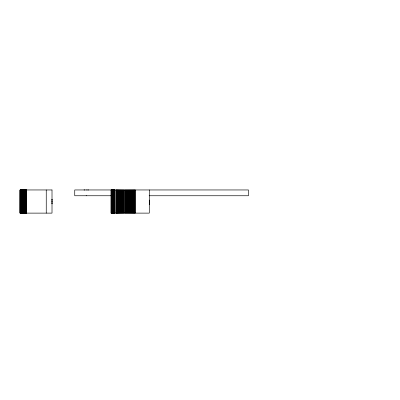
<?xml version="1.0" encoding="UTF-8"?>
<svg xmlns="http://www.w3.org/2000/svg" width="400" height="400" viewBox="0 0 400 400"><rect width="100%" height="100%" fill="white"/><g stroke="black" fill="none" stroke-linecap="round" stroke-linejoin="round"><path stroke-width="0.6" d="M52.01 203.84L52.01 199.23L52.01 199.585M149.295 200.085L149.295 204.71L149.295 204.355M52.01 201.685L52.01 201.395M149.295 202.545L149.295 202.255M86.46 189.955L86.17 189.955M86.46 195.75L86.17 195.75M84.02 189.955L84.955 189.955M88.615 189.955L87.675 189.955M111.605 195.75L74.735 195.75L74.735 189.955L248.47 189.955L248.47 195.75L149.105 195.75M111.08 213.12L149.295 213.12L149.295 189.955M149.295 200.125L149.295 200.445M52.01 203.495L52.01 203.85M135.305 189.955L135.305 213.12M134.96 189.955L134.96 213.12M134.605 189.955L134.605 213.12M134.235 189.955L134.235 213.12M133.855 189.955L133.855 213.12M133.46 189.955L133.46 213.12M133.06 189.955L133.06 213.12M132.645 189.955L132.645 213.12M132.225 189.955L132.225 213.12M131.795 189.955L131.795 213.12M131.36 189.955L131.36 213.12M130.915 189.955L130.915 213.12M130.465 189.955L130.465 213.12M130.005 189.955L130.005 213.12M129.545 189.955L129.545 213.12M129.075 189.955L129.075 213.12M128.605 189.955L128.605 213.12M128.135 189.955L128.135 213.12M127.66 189.955L127.66 213.12M127.18 189.955L127.18 213.12M126.705 189.955L126.705 213.12M126.225 189.955L126.225 213.12M125.75 189.955L125.75 213.12M125.275 189.955L125.275 213.12M124.8 189.955L124.8 213.12M124.045 189.955L124.045 213.12M123.56 189.955L123.56 213.12M123.1 189.955L123.1 213.12M122.645 189.955L122.645 213.12M122.2 189.955L122.2 213.12M121.76 189.955L121.76 213.12M121.33 189.955L121.33 213.12M120.905 189.955L120.905 213.12M120.49 189.955L120.49 213.12M120.085 189.955L120.085 213.12M119.69 189.955L119.69 213.12M119.305 189.955L119.305 213.12M118.93 189.955L118.93 213.12M118.57 189.955L118.57 213.12M118.22 189.955L118.22 213.12M117.885 189.955L117.885 213.12M117.565 189.955L117.565 213.12M117.255 189.955L117.255 213.12M116.96 189.955L116.96 213.12M116.685 189.955L116.685 213.12M116.42 189.955L116.42 213.12M116.175 189.955L116.175 213.12M114.975 189.955L115.045 213.12M114.84 189.955L114.84 213.12M114.705 189.955L114.705 213.12M114.57 189.955L114.57 213.12M114.43 189.955L114.43 213.12M114.295 189.955L114.295 213.12M114.16 189.955L114.16 213.12M114.025 189.955L114.025 213.12M113.89 189.955L113.89 213.12M113.755 189.955L113.755 213.12M113.625 189.955L113.625 213.12M113.495 189.955L113.495 213.12M113.365 189.955L113.365 213.12M113.235 189.955L113.235 213.12M113.11 189.955L113.11 213.12M112.99 189.955L112.99 213.12M112.87 189.955L112.87 213.12M112.75 189.955L112.75 213.12M112.635 189.955L112.635 213.12M112.52 189.955L112.52 213.12M112.41 189.955L112.41 213.12M112.305 189.955L112.305 213.12M112.205 189.955L112.205 213.12M112.105 189.955L112.105 213.12M112.01 189.955L112.01 213.12M111.92 189.955L111.92 213.12M111.83 189.955L111.83 213.12M111.75 189.955L111.75 213.12M111.67 189.955L111.67 213.12M111.595 189.955L111.595 213.12M111.525 189.955L111.525 213.12M111.46 189.955L111.4 213.12L111.38 189.955M111.295 189.955L111.235 213.12M111.21 189.955L111.195 213.12M111.075 189.955L111.135 213.12M46.25 189.955L46.25 213.12M26.54 189.955L26.515 213.12M26.425 189.955L26.425 213.12M26.325 189.955L26.325 213.12M26.215 189.955L26.215 213.12M26.1 189.955L26.1 213.12M25.975 189.955L25.975 213.12M25.845 189.955L25.845 213.12M25.71 189.955L25.71 213.12M25.565 189.955L25.565 213.12M25.42 189.955L25.42 213.12M25.265 189.955L25.265 213.12M25.105 189.955L25.105 213.12M24.945 189.955L24.945 213.12M24.78 189.955L24.78 213.12M24.605 189.955L24.605 213.12M24.435 189.955L24.435 213.12M24.255 189.955L24.255 213.12M24.08 189.955L24.08 213.12M23.9 189.955L23.9 213.12M23.72 189.955L23.72 213.12M23.535 189.955L23.535 213.12M23.355 189.955L23.355 213.12M23.17 189.955L23.17 213.12M22.99 189.955L22.99 213.12M22.81 189.955L22.81 213.12M22.635 189.955L22.635 213.12M22.46 189.955L22.46 213.12M22.285 189.955L22.285 213.12M22.115 189.955L22.115 213.12M21.95 189.955L21.95 213.12M21.79 189.955L21.79 213.12M21.635 189.955L21.635 213.12M21.48 189.955L21.48 213.12M21.335 189.955L21.335 213.12M21.195 189.955L21.195 213.12M21.06 189.955L21.06 213.12M20.935 189.955L20.935 213.12M20.815 189.955L20.815 213.12M20.7 189.955L20.7 213.12M20.595 189.955L20.595 213.12M20.495 189.955L20.495 213.12M20.405 189.955L20.405 213.12M20.325 189.955L20.325 213.12M20.255 189.955L20.255 213.12M20.19 213.12L20.15 189.955L20.065 213.12M52.01 189.955L20 189.955L20.01 213.12L52.01 213.12L52.01 189.955"/></g></svg>
